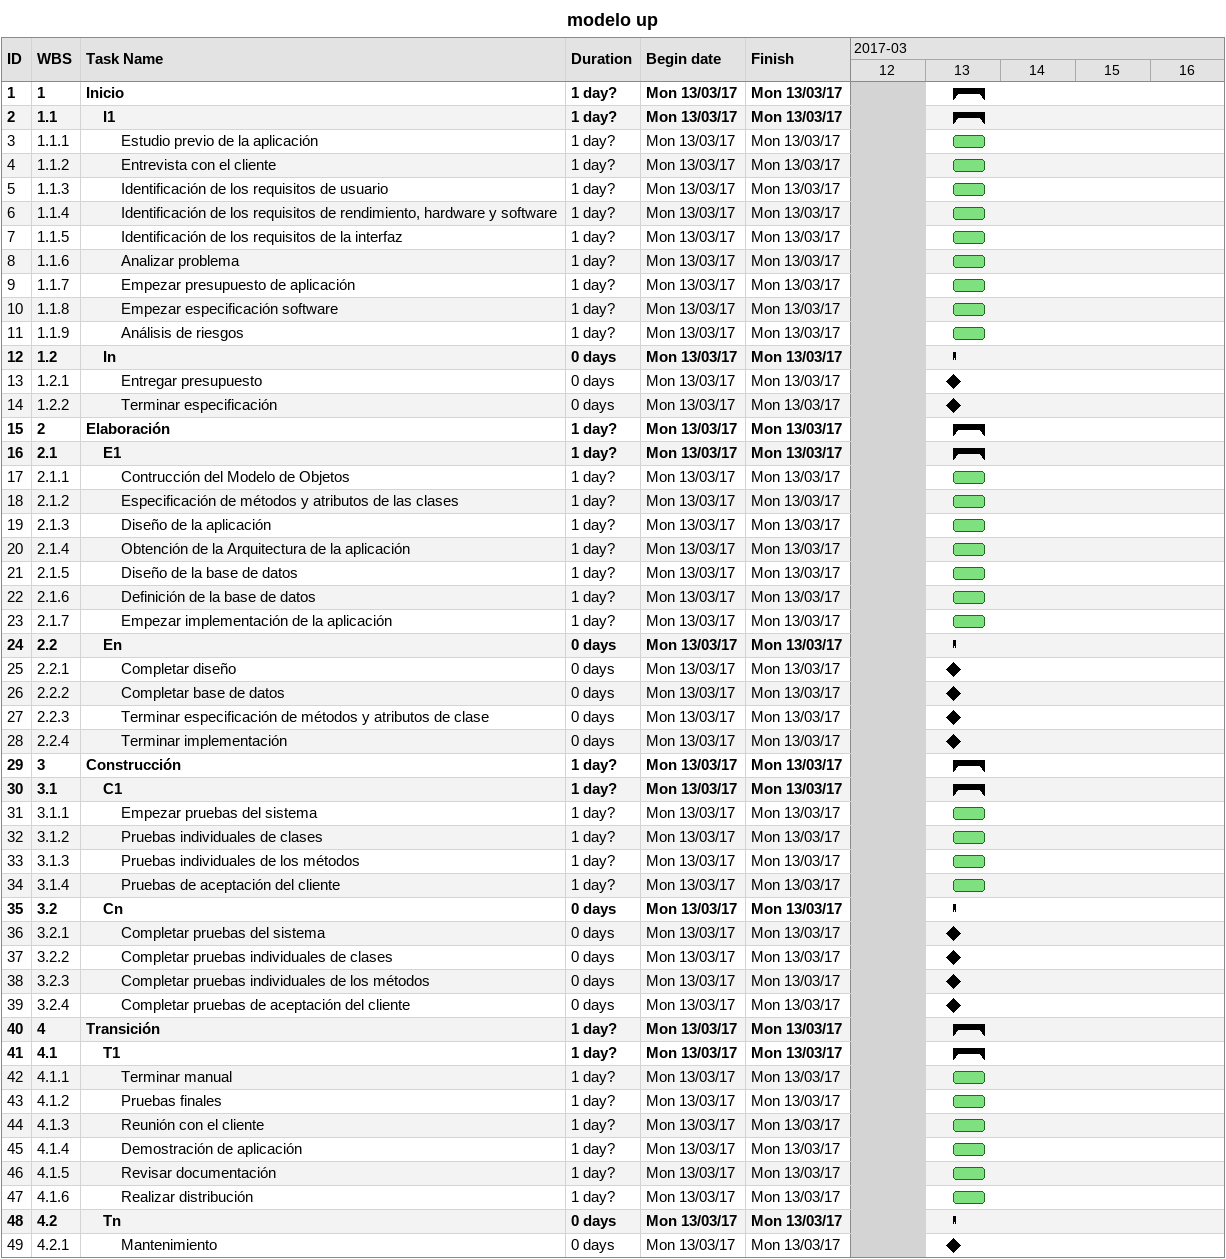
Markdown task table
modelo up

| ID | WBS | Task | Duration | Start | Finish |
|---|---|---|---|---|---|
| 1 | 1 | **Inicio** | 1d? | 2017-03-13 | 2017-03-13 |
| 2 | 1.1 | **I1** | 1d? | 2017-03-13 | 2017-03-13 |
| 3 | 1.1.1 | Estudio previo de la aplicación | 1d? | 2017-03-13 | 2017-03-13 |
| 4 | 1.1.2 | Entrevista con el cliente | 1d? | 2017-03-13 | 2017-03-13 |
| 5 | 1.1.3 | Identificación de los requisitos de usuario | 1d? | 2017-03-13 | 2017-03-13 |
| 6 | 1.1.4 | Identificación de los requisitos de rendimiento, hardware y software | 1d? | 2017-03-13 | 2017-03-13 |
| 7 | 1.1.5 | Identificación de los requisitos de la interfaz | 1d? | 2017-03-13 | 2017-03-13 |
| 8 | 1.1.6 | Analizar problema | 1d? | 2017-03-13 | 2017-03-13 |
| 9 | 1.1.7 | Empezar presupuesto de aplicación | 1d? | 2017-03-13 | 2017-03-13 |
| 10 | 1.1.8 | Empezar especificación software | 1d? | 2017-03-13 | 2017-03-13 |
| 11 | 1.1.9 | Análisis de riesgos | 1d? | 2017-03-13 | 2017-03-13 |
| 12 | 1.2 | **In** | 0d | 2017-03-13 | 2017-03-13 |
| 13 | 1.2.1 | Entregar presupuesto | 0d | 2017-03-13 | 2017-03-13 |
| 14 | 1.2.2 | Terminar especificación | 0d | 2017-03-13 | 2017-03-13 |
| 15 | 2 | **Elaboración** | 1d? | 2017-03-13 | 2017-03-13 |
| 16 | 2.1 | **E1** | 1d? | 2017-03-13 | 2017-03-13 |
| 17 | 2.1.1 | Contrucción del Modelo de Objetos | 1d? | 2017-03-13 | 2017-03-13 |
| 18 | 2.1.2 | Especificación de métodos y atributos de las clases | 1d? | 2017-03-13 | 2017-03-13 |
| 19 | 2.1.3 | Diseño de la aplicación | 1d? | 2017-03-13 | 2017-03-13 |
| 20 | 2.1.4 | Obtención de la Arquitectura de la aplicación | 1d? | 2017-03-13 | 2017-03-13 |
| 21 | 2.1.5 | Diseño de la base de datos | 1d? | 2017-03-13 | 2017-03-13 |
| 22 | 2.1.6 | Definición de la base de datos | 1d? | 2017-03-13 | 2017-03-13 |
| 23 | 2.1.7 | Empezar implementación de la aplicación | 1d? | 2017-03-13 | 2017-03-13 |
| 24 | 2.2 | **En** | 0d | 2017-03-13 | 2017-03-13 |
| 25 | 2.2.1 | Completar diseño | 0d | 2017-03-13 | 2017-03-13 |
| 26 | 2.2.2 | Completar base de datos | 0d | 2017-03-13 | 2017-03-13 |
| 27 | 2.2.3 | Terminar especificación de métodos y atributos de clase | 0d | 2017-03-13 | 2017-03-13 |
| 28 | 2.2.4 | Terminar implementación | 0d | 2017-03-13 | 2017-03-13 |
| 29 | 3 | **Construcción** | 1d? | 2017-03-13 | 2017-03-13 |
| 30 | 3.1 | **C1** | 1d? | 2017-03-13 | 2017-03-13 |
| 31 | 3.1.1 | Empezar pruebas del sistema | 1d? | 2017-03-13 | 2017-03-13 |
| 32 | 3.1.2 | Pruebas individuales de clases | 1d? | 2017-03-13 | 2017-03-13 |
| 33 | 3.1.3 | Pruebas individuales de los métodos | 1d? | 2017-03-13 | 2017-03-13 |
| 34 | 3.1.4 | Pruebas de aceptación del cliente | 1d? | 2017-03-13 | 2017-03-13 |
| 35 | 3.2 | **Cn** | 0d | 2017-03-13 | 2017-03-13 |
| 36 | 3.2.1 | Completar pruebas del sistema | 0d | 2017-03-13 | 2017-03-13 |
| 37 | 3.2.2 | Completar pruebas individuales de clases | 0d | 2017-03-13 | 2017-03-13 |
| 38 | 3.2.3 | Completar pruebas individuales de los métodos | 0d | 2017-03-13 | 2017-03-13 |
| 39 | 3.2.4 | Completar pruebas de aceptación del cliente | 0d | 2017-03-13 | 2017-03-13 |
| 40 | 4 | **Transición** | 1d? | 2017-03-13 | 2017-03-13 |
| 41 | 4.1 | **T1** | 1d? | 2017-03-13 | 2017-03-13 |
| 42 | 4.1.1 | Terminar manual | 1d? | 2017-03-13 | 2017-03-13 |
| 43 | 4.1.2 | Pruebas finales | 1d? | 2017-03-13 | 2017-03-13 |
| 44 | 4.1.3 | Reunión con el cliente | 1d? | 2017-03-13 | 2017-03-13 |
| 45 | 4.1.4 | Demostración de aplicación | 1d? | 2017-03-13 | 2017-03-13 |
| 46 | 4.1.5 | Revisar documentación | 1d? | 2017-03-13 | 2017-03-13 |
| 47 | 4.1.6 | Realizar distribución | 1d? | 2017-03-13 | 2017-03-13 |
| 48 | 4.2 | **Tn** | 0d | 2017-03-13 | 2017-03-13 |
| 49 | 4.2.1 | Mantenimiento | 0d | 2017-03-13 | 2017-03-13 |
